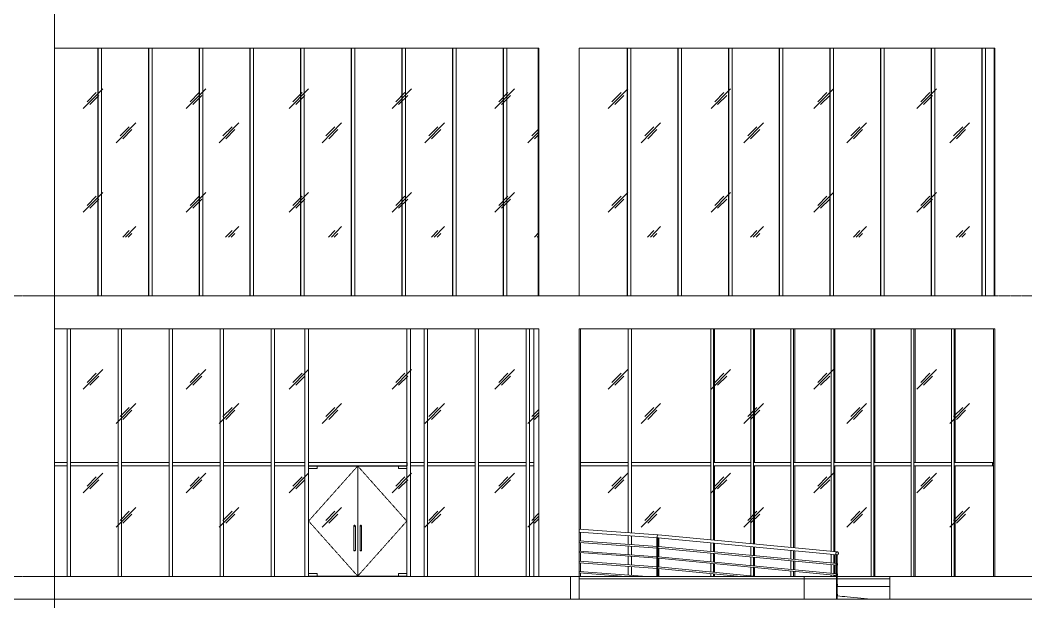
# Model space of a CAD drawing. Header units: millimetres. Extents: x -10599 to 108788, y -9455 to 93550.
# Drawn here: x 40327 to 60043, y -500 to 10900 of the extents above; entities that cross this region are included whole.
import ezdxf

# ---------------------------------------------------------------- set-up
doc = ezdxf.new("R2010")
doc.units = ezdxf.units.MM
for name, pattern in [('Centre', [31.75, 6.35, -4.7625, 15.875, -4.7625]), ('Dash 1_16_', [3.175, 1.5875, -1.5875]), ('Grid Line', [4.2, 3, -0.6, 0, -0.6])]:
    doc.linetypes.add(name, pattern=pattern)
for name, color, linetype, lineweight in [('A-DOOR-GLAZ', 152, 'Continuous', 5), ('A-GLAZ-CWMG', 55, 'Continuous', 5), ('CUA', 31, 'Continuous', 9), ('KINH', 152, 'Continuous', 5), ('NET CAT', 3, 'Continuous', 5), ('NET CATConcrete', 3, 'Continuous', 5), ('NET THAY 1', 41, 'Continuous', 5), ('NET THAY 2', 55, 'Continuous', 5), ('NET-THAY', 2, 'Continuous', 9), ('TRUC', 225, 'Continuous', 5)]:
    doc.layers.add(name, color=color, linetype=linetype, lineweight=lineweight)

# ---------------------------------------------------------------- blocks, each defined once
blk = doc.blocks.new('System Panel - Glazed-V1-MẶT ĐỨNG 1-14')
at = {"layer": 'KINH'}
for p, q in [((59410, 0), (59410, 2193)), ((59410, 2193), (59415, 2193))]:
    blk.add_line(p, q, dxfattribs=at)
blk = doc.blocks.new('System Panel - Glazed-1982532-MẶT ĐỨNG 1-14')
at = {"layer": 'KINH'}
blk.add_line((57085, 0), (57374, 0), dxfattribs=at)
blk = doc.blocks.new('System Panel - Glazed-V2-MẶT ĐỨNG 1-14')
at = {"layer": 'KINH'}
blk.add_line((56346, 0), (57010, 0), dxfattribs=at)
blk = doc.blocks.new('CUA KINH BAN LE SAN MO 2 HUONG - Type 1-1982655-MẶT ĐỨNG 1-14')
at = {"layer": 'A-DOOR-GLAZ'}
for p, q in [((45982, 2112), (45982, 55)), ((46944, 2162), (46147, 2162)), ((46944, 5), (46944, 2162)), ((47742, 2162), (46945, 2162)), ((46945, 2162), (46945, 5)), ((47907, 55), (47907, 2112)), ((46147, 5), (46944, 5)), ((46945, 5), (47742, 5))]:
    blk.add_line(p, q, dxfattribs=at)
at = {"layer": 'CUA', "lineweight": 5}
for p, q in [((45981, 0), (45981, 2163)), ((45981, 2163), (47908, 2163)), ((46147, 2162), (45982, 2162)), ((45982, 2162), (45982, 2112)), ((45982, 2112), (46147, 2112)), ((46147, 2112), (46147, 2162)), ((47907, 2162), (47742, 2162)), ((47742, 2162), (47742, 2112)), ((47742, 2112), (47907, 2112)), ((47907, 2112), (47907, 2162)), ((47908, 2163), (47908, 0)), ((46869, 950), (46869, 550)), ((46899, 550), (46899, 950)), ((46990, 950), (46990, 550)), ((47020, 550), (47020, 950)), ((45982, 55), (45982, 5)), ((46147, 55), (45982, 55)), ((45982, 5), (46147, 5)), ((46147, 5), (46147, 55)), ((47907, 55), (47742, 55)), ((47742, 55), (47742, 5)), ((47742, 5), (47907, 5)), ((47907, 5), (47907, 55))]:
    blk.add_line(p, q, dxfattribs=at)
at = {"layer": 'CUA', "linetype": 'Dash 1_16_', "lineweight": 5}
for p, q in [((46944, 2162), (45982, 1084)), ((46944, 2162), (45982, 1084)), ((46945, 2162), (47907, 1084)), ((46945, 2162), (47907, 1084)), ((45982, 1084), (46944, 5)), ((45982, 1084), (46944, 5)), ((47907, 1084), (46945, 5)), ((47907, 1084), (46945, 5))]:
    blk.add_line(p, q, dxfattribs=at)
at = {"layer": 'CUA', "lineweight": 5, "flags": 128}
for points in [[(46869, 986), (46869, 986), (46869, 987), (46869, 987), (46869, 988), (46869, 989), (46870, 989), (46870, 990), (46870, 990), (46870, 991), (46870, 991), (46871, 992), (46871, 992), (46871, 993), (46872, 993), (46872, 994), (46872, 994), (46873, 995), (46873, 995), (46873, 996), (46874, 996), (46874, 997), (46875, 997), (46875, 997), (46876, 998), (46876, 998), (46877, 998), (46877, 999), (46878, 999), (46879, 999), (46879, 999), (46880, 999), (46880, 1000), (46881, 1000), (46881, 1000), (46882, 1000), (46883, 1000), (46883, 1000), (46884, 1000), (46884, 1000)], [(46884, 1000), (46885, 1000), (46885, 1000), (46886, 1000), (46886, 1000), (46887, 1000), (46888, 1000), (46888, 999), (46889, 999), (46889, 999), (46890, 999), (46890, 999), (46891, 998), (46891, 998), (46892, 998), (46892, 997), (46893, 997), (46893, 997), (46894, 996), (46894, 996), (46895, 995), (46895, 995), (46896, 995), (46896, 994), (46896, 994), (46897, 993), (46897, 993), (46897, 992), (46897, 992), (46898, 991), (46898, 990), (46898, 990), (46898, 989), (46898, 989), (46899, 988), (46899, 988), (46899, 987), (46899, 986), (46899, 986), (46899, 985)], [(46990, 986), (46990, 986), (46990, 987), (46990, 987), (46990, 988), (46990, 989), (46991, 989), (46991, 990), (46991, 990), (46991, 991), (46991, 991), (46992, 992), (46992, 992), (46992, 993), (46993, 993), (46993, 994), (46993, 994), (46994, 995), (46994, 995), (46994, 996), (46995, 996), (46995, 997), (46996, 997), (46996, 997), (46997, 998), (46997, 998), (46998, 998), (46998, 999), (46999, 999), (47000, 999), (47000, 999), (47001, 999), (47001, 1000), (47002, 1000), (47002, 1000), (47003, 1000), (47004, 1000), (47004, 1000), (47005, 1000), (47005, 1000)], [(47005, 1000), (47006, 1000), (47006, 1000), (47007, 1000), (47007, 1000), (47008, 1000), (47009, 1000), (47009, 999), (47010, 999), (47010, 999), (47011, 999), (47011, 999), (47012, 998), (47012, 998), (47013, 998), (47013, 997), (47014, 997), (47014, 997), (47015, 996), (47015, 996), (47016, 995), (47016, 995), (47017, 995), (47017, 994), (47017, 994), (47018, 993), (47018, 993), (47018, 992), (47018, 992), (47019, 991), (47019, 990), (47019, 990), (47019, 989), (47019, 989), (47020, 988), (47020, 988), (47020, 987), (47020, 986), (47020, 986), (47020, 985)], [(46869, 982), (46869, 982), (46869, 983), (46869, 983), (46869, 984), (46869, 984), (46869, 984), (46869, 984), (46869, 985), (46869, 985), (46869, 985), (46869, 985)], [(46869, 985), (46869, 985), (46869, 985), (46869, 985), (46869, 985), (46869, 984), (46869, 984), (46869, 984), (46869, 983), (46869, 983), (46869, 982), (46869, 982), (46869, 981), (46869, 980), (46869, 980), (46869, 979), (46869, 978), (46869, 977), (46869, 976), (46869, 975), (46869, 974), (46869, 973), (46869, 972), (46869, 971), (46869, 970), (46869, 969), (46869, 968), (46869, 966), (46869, 965), (46869, 964), (46869, 963), (46869, 961), (46869, 960), (46869, 959), (46869, 957), (46869, 956), (46869, 955), (46869, 953), (46869, 952), (46869, 950), (46869, 950)], [(46899, 985), (46899, 985), (46899, 985), (46899, 985), (46899, 984), (46899, 984), (46899, 984), (46899, 983), (46899, 983), (46899, 982), (46899, 982)], [(46899, 950), (46899, 951), (46899, 953), (46899, 954), (46899, 956), (46899, 957), (46899, 958), (46899, 960), (46899, 961), (46899, 962), (46899, 964), (46899, 965), (46899, 966), (46899, 967), (46899, 969), (46899, 970), (46899, 971), (46899, 972), (46899, 973), (46899, 974), (46899, 975), (46899, 976), (46899, 977), (46899, 978), (46899, 979), (46899, 979), (46899, 980), (46899, 981), (46899, 982), (46899, 982), (46899, 983), (46899, 983), (46899, 984), (46899, 984), (46899, 984), (46899, 984), (46899, 985), (46899, 985), (46899, 985), (46899, 985)], [(46990, 982), (46990, 982), (46990, 983), (46990, 983), (46990, 984), (46990, 984), (46990, 984), (46990, 984), (46990, 985), (46990, 985), (46990, 985), (46990, 985)], [(46990, 985), (46990, 985), (46990, 985), (46990, 985), (46990, 985), (46990, 984), (46990, 984), (46990, 984), (46990, 983), (46990, 983), (46990, 982), (46990, 982), (46990, 981), (46990, 980), (46990, 980), (46990, 979), (46990, 978), (46990, 977), (46990, 976), (46990, 975), (46990, 974), (46990, 973), (46990, 972), (46990, 971), (46990, 970), (46990, 969), (46990, 968), (46990, 966), (46990, 965), (46990, 964), (46990, 963), (46990, 961), (46990, 960), (46990, 959), (46990, 957), (46990, 956), (46990, 955), (46990, 953), (46990, 952), (46990, 950), (46990, 950)], [(47020, 985), (47020, 985), (47020, 985), (47020, 985), (47020, 984), (47020, 984), (47020, 984), (47020, 983), (47020, 983), (47020, 982), (47020, 982)], [(47020, 950), (47020, 951), (47020, 953), (47020, 954), (47020, 956), (47020, 957), (47020, 958), (47020, 960), (47020, 961), (47020, 962), (47020, 964), (47020, 965), (47020, 966), (47020, 967), (47020, 969), (47020, 970), (47020, 971), (47020, 972), (47020, 973), (47020, 974), (47020, 975), (47020, 976), (47020, 977), (47020, 978), (47020, 979), (47020, 979), (47020, 980), (47020, 981), (47020, 982), (47020, 982), (47020, 983), (47020, 983), (47020, 984), (47020, 984), (47020, 984), (47020, 984), (47020, 985), (47020, 985), (47020, 985), (47020, 985)], [(46869, 550), (46869, 549), (46869, 547), (46869, 546), (46869, 544), (46869, 543), (46869, 542), (46869, 540), (46869, 539), (46869, 538), (46869, 536), (46869, 535), (46869, 534), (46869, 533), (46869, 531), (46869, 530), (46869, 529), (46869, 528), (46869, 527), (46869, 526), (46869, 525), (46869, 524), (46869, 523), (46869, 522), (46869, 521), (46869, 521), (46869, 520), (46869, 519), (46869, 518), (46869, 518), (46869, 517), (46869, 517), (46869, 516), (46869, 516), (46869, 516), (46869, 516), (46869, 515), (46869, 515), (46869, 515), (46869, 515)], [(46869, 515), (46869, 515), (46869, 515), (46869, 515), (46869, 516), (46869, 516), (46869, 516), (46869, 517), (46869, 517), (46869, 518), (46869, 518)], [(46884, 500), (46883, 500), (46883, 500), (46882, 500), (46882, 500), (46881, 500), (46880, 500), (46880, 501), (46879, 501), (46879, 501), (46878, 501), (46878, 501), (46877, 502), (46876, 502), (46876, 502), (46875, 503), (46875, 503), (46875, 503), (46874, 504), (46874, 504), (46873, 505), (46873, 505), (46872, 505), (46872, 506), (46872, 506), (46871, 507), (46871, 507), (46871, 508), (46870, 508), (46870, 509), (46870, 510), (46870, 510), (46870, 511), (46869, 511), (46869, 512), (46869, 512), (46869, 513), (46869, 514), (46869, 514), (46869, 515)], [(46899, 514), (46899, 514), (46899, 513), (46899, 513), (46899, 512), (46899, 511), (46898, 511), (46898, 510), (46898, 510), (46898, 509), (46898, 509), (46897, 508), (46897, 508), (46897, 507), (46896, 507), (46896, 506), (46896, 506), (46895, 505), (46895, 505), (46894, 504), (46894, 504), (46894, 503), (46893, 503), (46893, 503), (46892, 502), (46892, 502), (46891, 502), (46890, 501), (46890, 501), (46889, 501), (46889, 501), (46888, 501), (46888, 500), (46887, 500), (46886, 500), (46886, 500), (46885, 500), (46885, 500), (46884, 500), (46884, 500)], [(46899, 515), (46899, 515), (46899, 515), (46899, 515), (46899, 515), (46899, 516), (46899, 516), (46899, 516), (46899, 517), (46899, 517), (46899, 518), (46899, 518), (46899, 519), (46899, 520), (46899, 520), (46899, 521), (46899, 522), (46899, 523), (46899, 524), (46899, 525), (46899, 526), (46899, 527), (46899, 528), (46899, 529), (46899, 530), (46899, 531), (46899, 532), (46899, 534), (46899, 535), (46899, 536), (46899, 537), (46899, 539), (46899, 540), (46899, 541), (46899, 543), (46899, 544), (46899, 545), (46899, 547), (46899, 548), (46899, 550), (46899, 550)], [(46899, 518), (46899, 518), (46899, 517), (46899, 517), (46899, 516), (46899, 516), (46899, 516), (46899, 516), (46899, 515), (46899, 515), (46899, 515), (46899, 515)], [(46990, 550), (46990, 549), (46990, 547), (46990, 546), (46990, 544), (46990, 543), (46990, 542), (46990, 540), (46990, 539), (46990, 538), (46990, 536), (46990, 535), (46990, 534), (46990, 533), (46990, 531), (46990, 530), (46990, 529), (46990, 528), (46990, 527), (46990, 526), (46990, 525), (46990, 524), (46990, 523), (46990, 522), (46990, 521), (46990, 521), (46990, 520), (46990, 519), (46990, 518), (46990, 518), (46990, 517), (46990, 517), (46990, 516), (46990, 516), (46990, 516), (46990, 516), (46990, 515), (46990, 515), (46990, 515), (46990, 515)], [(46990, 515), (46990, 515), (46990, 515), (46990, 515), (46990, 516), (46990, 516), (46990, 516), (46990, 517), (46990, 517), (46990, 518), (46990, 518)], [(47005, 500), (47004, 500), (47004, 500), (47003, 500), (47003, 500), (47002, 500), (47001, 500), (47001, 501), (47000, 501), (47000, 501), (46999, 501), (46999, 501), (46998, 502), (46997, 502), (46997, 502), (46996, 503), (46996, 503), (46996, 503), (46995, 504), (46995, 504), (46994, 505), (46994, 505), (46993, 505), (46993, 506), (46993, 506), (46992, 507), (46992, 507), (46992, 508), (46991, 508), (46991, 509), (46991, 510), (46991, 510), (46991, 511), (46990, 511), (46990, 512), (46990, 512), (46990, 513), (46990, 514), (46990, 514), (46990, 515)], [(47020, 514), (47020, 514), (47020, 513), (47020, 513), (47020, 512), (47020, 511), (47019, 511), (47019, 510), (47019, 510), (47019, 509), (47019, 509), (47018, 508), (47018, 508), (47018, 507), (47017, 507), (47017, 506), (47017, 506), (47016, 505), (47016, 505), (47015, 504), (47015, 504), (47015, 503), (47014, 503), (47014, 503), (47013, 502), (47013, 502), (47012, 502), (47011, 501), (47011, 501), (47010, 501), (47010, 501), (47009, 501), (47009, 500), (47008, 500), (47007, 500), (47007, 500), (47006, 500), (47006, 500), (47005, 500), (47005, 500)], [(47020, 515), (47020, 515), (47020, 515), (47020, 515), (47020, 515), (47020, 516), (47020, 516), (47020, 516), (47020, 517), (47020, 517), (47020, 518), (47020, 518), (47020, 519), (47020, 520), (47020, 520), (47020, 521), (47020, 522), (47020, 523), (47020, 524), (47020, 525), (47020, 526), (47020, 527), (47020, 528), (47020, 529), (47020, 530), (47020, 531), (47020, 532), (47020, 534), (47020, 535), (47020, 536), (47020, 537), (47020, 539), (47020, 540), (47020, 541), (47020, 543), (47020, 544), (47020, 545), (47020, 547), (47020, 548), (47020, 550), (47020, 550)], [(47020, 518), (47020, 518), (47020, 517), (47020, 517), (47020, 516), (47020, 516), (47020, 516), (47020, 516), (47020, 515), (47020, 515), (47020, 515), (47020, 515)]]:
    blk.add_lwpolyline(points, dxfattribs=at)
at = {"layer": 'CUA', "lineweight": 5}
for centre, start, end in [((46884, 985), 0, 180), ((46884, 985), 90, 210), ((46884, 985), 330, 90), ((47005, 985), 0, 180), ((47005, 985), 90, 210), ((47005, 985), 330, 90), ((46884, 985), 225, 239.2959), ((46884, 985), 300.7041, 315), ((47005, 985), 225, 239.2959), ((47005, 985), 300.7041, 315), ((46884, 515), 150, 270), ((46884, 515), 180, 360), ((46884, 515), 270, 30), ((47005, 515), 150, 270), ((47005, 515), 180, 360), ((47005, 515), 270, 30)]:
    blk.add_arc(centre, 15, start, end, dxfattribs=at)
blk = doc.blocks.new('System Panel - Glazed-1982687-MẶT ĐỨNG 1-14')
at = {"layer": 'KINH'}
for p, q in [((59410, 2207), (59410, 4850)), ((59415, 2207), (59410, 2207))]:
    blk.add_line(p, q, dxfattribs=at)
blk = doc.blocks.new('System Panel - Glazed-1982835-MẶT ĐỨNG 1-14')
at = {"layer": 'KINH'}
blk.add_line((50484, 5500), (50484, 10350), dxfattribs=at)
blk = doc.blocks.new('System Panel - Glazed-1982836-MẶT ĐỨNG 1-14')
at = {"layer": 'KINH'}
blk.add_line((59420, 5500), (59420, 10350), dxfattribs=at)
blk = doc.blocks.new('Ramp - Ramp-1287060-MẶT ĐỨNG 1-14')
at = {"layer": 'NET THAY 2'}
blk.add_open_spline([(56345, -384), (56410, -390), (56652, -412), (56895, -434), (57072, -450)], degree=3, knots=[0.8104388, 0.8104388, 0.8104388, 0.8104388, 0.8611111, 1, 1, 1, 1], dxfattribs=at)
blk = doc.blocks.new('Railing - 25mm-1273038-MẶT ĐỨNG 1-14')
at = {"layer": 'NET THAY 2'}
for p, q in [((52809, 0), (52809, 756)), ((52822, 755), (52826, 755)), ((52834, 754), (52834, 580)), ((52834, 556), (52834, 380)), ((52834, 356), (52834, 180)), ((52834, 156), (52834, 0))]:
    blk.add_line(p, q, dxfattribs=at)
at = {"layer": 'NET THAY 2', "flags": 128}
blk.add_lwpolyline([(52809, 756), (52812, 756), (52816, 755), (52822, 755)], dxfattribs=at)
blk = doc.blocks.new('Railing - 25mm-1273040-MẶT ĐỨNG 1-14')
at = {"layer": 'NET THAY 2'}
for p, q in [((52816, 0), (52816, 755)), ((52821, 755), (52824, 755)), ((52827, 755), (52833, 755)), ((52841, 755), (52841, 583)), ((52841, 556), (52841, 383)), ((52841, 356), (52841, 183)), ((52841, 156), (52841, 0))]:
    blk.add_line(p, q, dxfattribs=at)
blk = doc.blocks.new('Railing - 25mm-V14-MẶT ĐỨNG 1-14')
at = {"layer": 'NET THAY 2'}
for p, q in [((52822, 0), (52822, 756)), ((52823, 755), (52826, 755)), ((52847, 754), (52847, 582)), ((52847, 556), (52847, 382)), ((52847, 356), (52847, 182)), ((52847, 156), (52847, 0))]:
    blk.add_line(p, q, dxfattribs=at)
at = {"layer": 'NET THAY 2', "flags": 128}
blk.add_lwpolyline([(52826, 755), (52831, 755), (52837, 754), (52842, 754)], dxfattribs=at)
blk = doc.blocks.new('Railing - 25mm-V15-MẶT ĐỨNG 1-14')
at = {"layer": 'NET THAY 2'}
for p, q in [((56321, 0), (56321, 421)), ((56346, 420), (56346, -449)), ((56346, -449), (56331, -449))]:
    blk.add_line(p, q, dxfattribs=at)
at = {"layer": 'NET THAY 2', "flags": 128}
for points in [[(56324, 422), (56322, 422), (56321, 421)], [(56321, 421), (56322, 421), (56325, 421)], [(56325, 421), (56330, 420), (56336, 420), (56341, 420), (56344, 420), (56346, 420)]]:
    blk.add_lwpolyline(points, dxfattribs=at)
blk = doc.blocks.new('Railing - Railing-1287611-MẶT ĐỨNG 1-14')
at = {"layer": 'NET THAY 1'}
for p, q in [((52822, 585), (51289, 696)), ((51289, 666), (52821, 555)), ((52822, 385), (51289, 496)), ((51289, 466), (52821, 355)), ((52821, 555), (52829, 555)), ((52829, 585), (52822, 585)), ((52834, 585), (52829, 585)), ((52829, 555), (52833, 555)), ((52833, 555), (56342, 220)), ((56344, 250), (52835, 585)), ((52822, 185), (51289, 296)), ((51289, 266), (52821, 155)), ((52821, 355), (52829, 355)), ((52829, 385), (52822, 385)), ((52834, 385), (52829, 385)), ((52829, 355), (52833, 355)), ((52833, 355), (56342, 20)), ((56344, 50), (52835, 385)), ((52618, 0), (51289, 96)), ((51289, 66), (52202, 0)), ((52821, 155), (52829, 155)), ((52829, 185), (52822, 185)), ((52834, 185), (52829, 185)), ((52829, 155), (52833, 155)), ((52833, 155), (54458, 0)), ((54773, 0), (52835, 185)), ((56330, -179), (56342, -180)), ((56344, -150), (56331, -149)), ((56330, -379), (56342, -380)), ((56344, -350), (56331, -349))]:
    blk.add_line(p, q, dxfattribs=at)
at = {"layer": 'NET THAY 1', "flags": 128}
for points in [[(56341, 249), (56338, 248), (56336, 246), (56335, 242), (56334, 239), (56334, 235)], [(56334, 235), (56334, 231), (56335, 227), (56336, 224), (56338, 222), (56341, 220), (56343, 220), (56345, 220), (56348, 222), (56350, 224), (56351, 227), (56352, 231), (56352, 235)], [(56352, 235), (56352, 239), (56351, 242), (56350, 246), (56348, 248), (56345, 249), (56343, 250)], [(56341, 49), (56338, 48), (56336, 46), (56335, 42), (56334, 39), (56334, 35)], [(56334, 35), (56334, 31), (56335, 27), (56336, 24), (56338, 22), (56341, 20), (56343, 20), (56345, 20), (56348, 22), (56350, 24), (56351, 27), (56352, 31), (56352, 35)], [(56352, 35), (56352, 39), (56351, 42), (56350, 46), (56348, 48), (56345, 49), (56343, 50)], [(56341, -151), (56338, -152), (56336, -154), (56335, -158), (56334, -161), (56334, -165)], [(56334, -165), (56334, -169), (56335, -173), (56336, -176), (56338, -178), (56341, -180), (56343, -180), (56345, -180), (56348, -178), (56350, -176), (56351, -173), (56352, -169), (56352, -165)], [(56352, -165), (56352, -161), (56351, -158), (56350, -154), (56348, -152), (56345, -151), (56343, -150)], [(56341, -351), (56338, -352), (56336, -354), (56335, -358), (56334, -361), (56334, -365)], [(56334, -365), (56334, -369), (56335, -373), (56336, -376), (56338, -378), (56341, -380), (56343, -380), (56345, -380), (56348, -378), (56350, -376), (56351, -373), (56352, -369), (56352, -365)], [(56352, -365), (56352, -361), (56351, -358), (56350, -354), (56348, -352), (56345, -351), (56343, -350)]]:
    blk.add_lwpolyline(points, dxfattribs=at)
at = {"layer": 'NET THAY 1'}
for points in [[(52821, 570), (52821, 573), (52821, 575), (52821, 578)], [(52821, 560), (52821, 561), (52821, 563), (52821, 566), (52821, 569), (52821, 570)], [(52826, 578), (52825, 575), (52824, 573), (52824, 570)], [(52824, 578), (52824, 577), (52824, 574), (52824, 572), (52824, 570)], [(52824, 570), (52824, 569), (52824, 566), (52825, 564), (52825, 563)], [(52821, 370), (52821, 373), (52821, 375), (52821, 378)], [(52821, 360), (52821, 361), (52821, 363), (52821, 366), (52821, 369), (52821, 370)], [(52826, 378), (52825, 375), (52824, 373), (52824, 370)], [(52824, 378), (52824, 377), (52824, 374), (52824, 372), (52824, 370)], [(52824, 370), (52824, 369), (52824, 366), (52825, 364), (52825, 363)], [(52821, 170), (52821, 173), (52821, 175), (52821, 178)], [(52821, 160), (52821, 161), (52821, 163), (52821, 166), (52821, 169), (52821, 170)], [(52826, 178), (52825, 175), (52824, 173), (52824, 170)], [(52824, 178), (52824, 177), (52824, 174), (52824, 172), (52824, 170)], [(52824, 170), (52824, 169), (52824, 166), (52825, 164), (52825, 163)]]:
    blk.add_open_spline(points, degree=3, dxfattribs=at)
for points in [[(52824, 570), (52824, 568), (52824, 564), (52825, 561), (52825, 560)], [(52824, 370), (52824, 368), (52824, 364), (52825, 361), (52825, 360)], [(52824, 170), (52824, 168), (52824, 164), (52825, 161), (52825, 160)]]:
    blk.add_open_spline(points, degree=3, knots=[0, 0, 0, 0, 0.1666667, 0.25, 0.25, 0.25, 0.25], dxfattribs=at)
for name in ['Railing - 25mm-1273038-MẶT ĐỨNG 1-14', 'Railing - 25mm-1273040-MẶT ĐỨNG 1-14', 'Railing - 25mm-V14-MẶT ĐỨNG 1-14', 'Railing - 25mm-V15-MẶT ĐỨNG 1-14']:
    blk.add_blockref(name, (0, 0))
blk = doc.blocks.new('Top Rail Type - Top Rail_Internal_-1287617-MẶT ĐỨNG 1-14')
at = {"layer": 'NET THAY 1'}
for p, q in [((52831, 815), (51289, 926)), ((51289, 866), (52826, 755)), ((56345, 480), (52832, 816)), ((52825, 756), (56341, 420))]:
    blk.add_line(p, q, dxfattribs=at)
for points in [[(52815, 789), (52815, 789), (52815, 790), (52815, 791)], [(52817, 798), (52817, 799), (52818, 801), (52818, 802)], [(52819, 803), (52819, 805), (52820, 806), (52821, 807)], [(52821, 808), (52822, 809), (52822, 810), (52823, 811)], [(52815, 782), (52815, 781), (52815, 780), (52815, 779)], [(52815, 778), (52815, 777), (52815, 775), (52815, 773)]]:
    blk.add_open_spline(points, degree=3, dxfattribs=at)
for points, knots in [([(52823, 811), (52824, 812), (52827, 815), (52830, 816), (52832, 816)], [0.3341006, 0.3341006, 0.3341006, 0.3341006, 0.4, 0.5333333, 0.5333333, 0.5333333, 0.5333333]), ([(52815, 773), (52816, 769), (52817, 762), (52821, 757), (52824, 755), (52824, 755)], [0.1438291, 0.1438291, 0.1438291, 0.1438291, 0.2666667, 0.4, 0.4616707, 0.4616707, 0.4616707, 0.4616707]), ([(56367, 450), (56367, 452), (56367, 456), (56365, 464), (56360, 473), (56350, 479), (56340, 481), (56331, 477), (56324, 471), (56320, 463), (56318, 456), (56318, 452), (56318, 450)], [0, 0, 0, 0, 0.066667, 0.133333, 0.266667, 0.4, 0.533333, 0.65, 0.766667, 0.883333, 0.941667, 1, 1, 1, 1]), ([(56318, 450), (56318, 448), (56318, 444), (56320, 436), (56326, 427), (56335, 421), (56345, 419), (56354, 423), (56361, 429), (56365, 437), (56367, 444), (56367, 448), (56367, 450)], [0, 0, 0, 0, 0.066667, 0.133333, 0.266667, 0.4, 0.533333, 0.65, 0.766667, 0.883333, 0.941667, 1, 1, 1, 1])]:
    blk.add_open_spline(points, degree=3, knots=knots, dxfattribs=at)
blk = doc.blocks.new('Rectangular Mullion - Rectangular Mullion-V19-MẶT ĐỨNG 1-14')
at = {"layer": 'A-GLAZ-CWMG'}
for p, q in [((58635, 2167), (58635, 2233)), ((59388, 2233), (58635, 2233)), ((59409, 2233), (59388, 2233)), ((59388, 2233), (59388, 2167)), ((59409, 2207), (59409, 2233)), ((59409, 2167), (59409, 2193)), ((59415, 2207), (59410, 2207)), ((59410, 2193), (59415, 2193)), ((59388, 2167), (58635, 2167)), ((59388, 2167), (59409, 2167))]:
    blk.add_line(p, q, dxfattribs=at)
blk = doc.blocks.new('Rectangular Mullion - Rectangular Mullion-V20-MẶT ĐỨNG 1-14')
at = {"layer": 'A-GLAZ-CWMG'}
for p, q in [((57849, 2167), (57849, 2233)), ((58583, 2233), (57849, 2233)), ((58583, 2233), (58583, 2167)), ((58583, 2167), (57849, 2167))]:
    blk.add_line(p, q, dxfattribs=at)
blk = doc.blocks.new('Rectangular Mullion - Rectangular Mullion-1982647-MẶT ĐỨNG 1-14')
at = {"layer": 'A-GLAZ-CWMG'}
for p, q in [((53866, 2233), (53257, 2233)), ((53866, 2233), (53866, 2167)), ((53866, 2167), (53257, 2167))]:
    blk.add_line(p, q, dxfattribs=at)
blk = doc.blocks.new('Rectangular Mullion - Rectangular Mullion-V21-MẶT ĐỨNG 1-14')
at = {"layer": 'A-GLAZ-CWMG'}
for p, q in [((58583, 2200), (58583, 0)), ((58635, 2200), (58635, 0)), ((58656, 2167), (58656, 0))]:
    blk.add_line(p, q, dxfattribs=at)
blk = doc.blocks.new('Rectangular Mullion - Rectangular Mullion-V22-MẶT ĐỨNG 1-14')
at = {"layer": 'A-GLAZ-CWMG'}
for p, q in [((57010, 2200), (57010, 0)), ((57063, 2200), (57063, 0)), ((57083, 2167), (57083, 0)), ((57063, 0), (57010, 0)), ((57083, 0), (57063, 0))]:
    blk.add_line(p, q, dxfattribs=at)
blk = doc.blocks.new('Rectangular Mullion - Rectangular Mullion-V23-MẶT ĐỨNG 1-14')
at = {"layer": 'A-GLAZ-CWMG'}
for p, q in [((56224, 2200), (56224, 491)), ((56277, 2200), (56277, 486)), ((56297, 2167), (56297, 484)), ((56224, 431), (56224, 261)), ((56277, 427), (56277, 256)), ((56297, 424), (56297, 254)), ((56224, 232), (56224, 61)), ((56277, 227), (56277, 56)), ((56297, 225), (56297, 54)), ((56224, 32), (56224, 0)), ((56277, 27), (56277, 0)), ((56297, 25), (56297, 0))]:
    blk.add_line(p, q, dxfattribs=at)
blk = doc.blocks.new('Rectangular Mullion - Rectangular Mullion-V24-MẶT ĐỨNG 1-14')
at = {"layer": 'A-GLAZ-CWMG'}
for p, q in [((55438, 2200), (55438, 566)), ((55490, 2200), (55490, 562)), ((55511, 2167), (55511, 559)), ((55438, 506), (55438, 336)), ((55490, 501), (55490, 331)), ((55511, 499), (55511, 329)), ((55438, 307), (55438, 136)), ((55490, 302), (55490, 131)), ((55511, 300), (55511, 129)), ((55438, 107), (55438, 0)), ((55490, 102), (55490, 0)), ((55511, 100), (55511, 0))]:
    blk.add_line(p, q, dxfattribs=at)
blk = doc.blocks.new('Rectangular Mullion - Rectangular Mullion-V25-MẶT ĐỨNG 1-14')
at = {"layer": 'A-GLAZ-CWMG'}
for p, q in [((54652, 2200), (54652, 642)), ((54704, 2200), (54704, 636)), ((54725, 2167), (54725, 634)), ((54652, 581), (54652, 411)), ((54704, 576), (54704, 406)), ((54725, 575), (54725, 404)), ((54652, 382), (54652, 211)), ((54704, 377), (54704, 206)), ((54725, 375), (54725, 204)), ((54652, 182), (54652, 11)), ((54704, 177), (54704, 6)), ((54725, 175), (54725, 4))]:
    blk.add_line(p, q, dxfattribs=at)
blk = doc.blocks.new('Rectangular Mullion - Rectangular Mullion-V26-MẶT ĐỨNG 1-14')
at = {"layer": 'A-GLAZ-CWMG'}
for p, q in [((53866, 2200), (53866, 717)), ((53918, 2200), (53918, 712)), ((53939, 2167), (53939, 710)), ((53866, 657), (53866, 487)), ((53918, 652), (53918, 482)), ((53939, 650), (53939, 480)), ((53866, 457), (53866, 287)), ((53918, 452), (53918, 282)), ((53939, 450), (53939, 280)), ((53866, 257), (53866, 87)), ((53918, 252), (53918, 82)), ((53939, 250), (53939, 80)), ((53866, 57), (53866, 0)), ((53918, 52), (53918, 0)), ((53939, 50), (53939, 0))]:
    blk.add_line(p, q, dxfattribs=at)
blk = doc.blocks.new('Rectangular Mullion - Rectangular Mullion-V27-MẶT ĐỨNG 1-14')
at = {"layer": 'A-GLAZ-CWMG'}
for p, q in [((58583, 4850), (58583, 2200)), ((58635, 4850), (58635, 2200)), ((58656, 4850), (58656, 2233))]:
    blk.add_line(p, q, dxfattribs=at)
blk = doc.blocks.new('Rectangular Mullion - Rectangular Mullion-V28-MẶT ĐỨNG 1-14')
at = {"layer": 'A-GLAZ-CWMG'}
for p, q in [((52314, 2167), (52314, 2233)), ((53257, 2233), (52314, 2233)), ((53257, 2167), (52314, 2167))]:
    blk.add_line(p, q, dxfattribs=at)
blk = doc.blocks.new('Rectangular Mullion - Rectangular Mullion-V29-MẶT ĐỨNG 1-14')
at = {"layer": 'A-GLAZ-CWMG'}
for p, q in [((51314, 2167), (51314, 2233)), ((52247, 2233), (51314, 2233)), ((52247, 2233), (52247, 2167)), ((52247, 2167), (51314, 2167))]:
    blk.add_line(p, q, dxfattribs=at)
blk = doc.blocks.new('Rectangular Mullion - Rectangular Mullion-V30-MẶT ĐỨNG 1-14')
at = {"layer": 'A-GLAZ-CWMG'}
for p, q in [((50314, 2167), (50314, 2233)), ((50400, 2233), (50314, 2233)), ((50400, 2167), (50314, 2167))]:
    blk.add_line(p, q, dxfattribs=at)
blk = doc.blocks.new('Rectangular Mullion - Rectangular Mullion-1982650-MẶT ĐỨNG 1-14')
at = {"layer": 'A-GLAZ-CWMG'}
for p, q in [((47978, 2167), (47978, 2233)), ((48247, 2233), (47978, 2233)), ((48247, 2233), (48247, 2167)), ((48247, 2167), (47978, 2167))]:
    blk.add_line(p, q, dxfattribs=at)
blk = doc.blocks.new('Rectangular Mullion - Rectangular Mullion-1982651-MẶT ĐỨNG 1-14')
at = {"layer": 'A-GLAZ-CWMG'}
for p, q in [((45978, 2167), (45978, 2233)), ((47911, 2233), (45978, 2233)), ((47911, 2233), (47911, 2167)), ((47911, 2167), (45978, 2167))]:
    blk.add_line(p, q, dxfattribs=at)
blk = doc.blocks.new('Rectangular Mullion - Rectangular Mullion-1982652-MẶT ĐỨNG 1-14')
at = {"layer": 'A-GLAZ-CWMG'}
for p, q in [((45314, 2167), (45314, 2233)), ((45911, 2233), (45314, 2233)), ((45911, 2233), (45911, 2167)), ((45911, 2167), (45314, 2167))]:
    blk.add_line(p, q, dxfattribs=at)
blk = doc.blocks.new('Rectangular Mullion - Rectangular Mullion-V31-MẶT ĐỨNG 1-14')
at = {"layer": 'A-GLAZ-CWMG'}
for p, q in [((41247, 2233), (41001, 2233)), ((41247, 2233), (41247, 2167)), ((41247, 2167), (41001, 2167))]:
    blk.add_line(p, q, dxfattribs=at)
blk = doc.blocks.new('Rectangular Mullion - Rectangular Mullion-V33-MẶT ĐỨNG 1-14')
at = {"layer": 'A-GLAZ-CWMG'}
for p, q in [((52247, 2200), (52247, 857)), ((52314, 2200), (52314, 852)), ((52247, 796), (52247, 626)), ((52314, 792), (52314, 621)), ((52247, 597), (52247, 426)), ((52314, 592), (52314, 421)), ((52247, 397), (52247, 226)), ((52247, 197), (52247, 26)), ((52314, 392), (52314, 221)), ((52314, 192), (52314, 21))]:
    blk.add_line(p, q, dxfattribs=at)
blk = doc.blocks.new('Rectangular Mullion - Rectangular Mullion-V34-MẶT ĐỨNG 1-14')
at = {"layer": 'A-GLAZ-CWMG'}
for p, q in [((51314, 2200), (51314, 924)), ((51314, 864), (51314, 694)), ((51314, 664), (51314, 494)), ((51314, 464), (51314, 294)), ((51314, 264), (51314, 94)), ((51314, 64), (51314, 0))]:
    blk.add_line(p, q, dxfattribs=at)
blk = doc.blocks.new('Rectangular Mullion - Rectangular Mullion-V35-MẶT ĐỨNG 1-14')
at = {"layer": 'A-GLAZ-CWMG'}
for p, q in [((50247, 2200), (50247, 0)), ((50314, 2200), (50314, 0))]:
    blk.add_line(p, q, dxfattribs=at)
blk = doc.blocks.new('Rectangular Mullion - Rectangular Mullion-1978305-MẶT ĐỨNG 1-14')
at = {"layer": 'A-GLAZ-CWMG'}
for p, q in [((52247, 4850), (52247, 3200)), ((52314, 4850), (52314, 3200))]:
    blk.add_line(p, q, dxfattribs=at)
blk = doc.blocks.new('Rectangular Mullion - Rectangular Mullion-V37-MẶT ĐỨNG 1-14')
at = {"layer": 'A-GLAZ-CWMG'}
blk.add_line((51314, 4850), (51314, 3200), dxfattribs=at)
blk = doc.blocks.new('Rectangular Mullion - Rectangular Mullion-1978307-MẶT ĐỨNG 1-14')
at = {"layer": 'A-GLAZ-CWMG'}
for p, q in [((52247, 3200), (52247, 2200)), ((52314, 3200), (52314, 2200))]:
    blk.add_line(p, q, dxfattribs=at)
blk = doc.blocks.new('Rectangular Mullion - Rectangular Mullion-V38-MẶT ĐỨNG 1-14')
at = {"layer": 'A-GLAZ-CWMG'}
blk.add_line((51314, 3200), (51314, 2200), dxfattribs=at)
blk = doc.blocks.new('Rectangular Mullion - Rectangular Mullion-1978429-MẶT ĐỨNG 1-14')
at = {"layer": 'A-GLAZ-CWMG'}
for p, q in [((41853, 10350), (41853, 5500)), ((41859, 10350), (41859, 5500)), ((41925, 10350), (41925, 5500))]:
    blk.add_line(p, q, dxfattribs=at)

msp = doc.modelspace()

# ---------------------------------------------------------------- hatches: boundary and pattern name
at = {"layer": 'KINH'}
h = msp.add_hatch(dxfattribs=at)
h.set_pattern_fill('FP_11', color=256, angle=360, style=0, pattern_type=2)
h.set_pattern_definition([(45.204, (31605.5, -2948.4), (0.002, 2032), [252.7, -2610.8]), (45.204, (31550.7, -2893.3), (0.002, 2032), [252.7, -2610.8]), (45.204, (31475.3, -3024.3), (0.002, 2032), [544.27, -2319.24]), (45.204, (30233.5, -1587), (0.002, 2032), [252.7, -2610.8]), (45.204, (30178.7, -1531.8), (0.002, 2032), [252.7, -2610.8]), (45.204, (30103.4, -1662.9), (0.002, 2032), [544.27, -2319.24])])
h.paths.add_polyline_path([(50494.7, 6650), (50494.7, 10350), (41000.5, 10350), (41000.5, 6650)])
h = msp.add_hatch(dxfattribs=at)
h.set_pattern_fill('FP_11', color=256, angle=360, style=0, pattern_type=2)
h.set_pattern_definition([(45.204, (41894, -2948.4), (0.002, 2032), [252.7, -2610.8]), (45.204, (41839.2, -2893.3), (0.002, 2032), [252.7, -2610.8]), (45.204, (41763.9, -3024.3), (0.002, 2032), [544.27, -2319.24]), (45.204, (40522, -1587), (0.002, 2032), [252.7, -2610.8]), (45.204, (40467.3, -1531.8), (0.002, 2032), [252.7, -2610.8]), (45.204, (40391.9, -1662.9), (0.002, 2032), [544.27, -2319.24])])
h.paths.add_polyline_path([(59430.9, 6650), (59430.9, 10350), (51289.1, 10350), (51289.1, 6650)])
h = msp.add_hatch(dxfattribs=at)
h.set_pattern_fill('FP_11', color=256, angle=360, style=0, pattern_type=2)
h.set_pattern_definition([(45.204, (31605.5, -8448.4), (0.002, 2032), [252.7, -2610.8]), (45.204, (31550.7, -8393.3), (0.002, 2032), [252.7, -2610.8]), (45.204, (31475.3, -8524.3), (0.002, 2032), [544.27, -2319.24]), (45.204, (30233.5, -7087), (0.002, 2032), [252.7, -2610.8]), (45.204, (30178.7, -7031.8), (0.002, 2032), [252.7, -2610.8]), (45.204, (30103.4, -7162.9), (0.002, 2032), [544.27, -2319.24])])
h.paths.add_polyline_path([(50494.7, 0), (50494.7, 4850), (41000.5, 4850), (41000.5, 0)])
h = msp.add_hatch(dxfattribs=at)
h.set_pattern_fill('FP_11', color=256, angle=360, style=0, pattern_type=2)
h.set_pattern_definition([(45.204, (41894, -8448.4), (0.002, 2032), [252.7, -2610.8]), (45.204, (41839.2, -8393.3), (0.002, 2032), [252.7, -2610.8]), (45.204, (41763.9, -8524.3), (0.002, 2032), [544.27, -2319.24]), (45.204, (40522, -7087), (0.002, 2032), [252.7, -2610.8]), (45.204, (40467.3, -7031.8), (0.002, 2032), [252.7, -2610.8]), (45.204, (40391.9, -7162.9), (0.002, 2032), [544.27, -2319.24])])
h.paths.add_polyline_path([(59430.9, 676.5), (59430.9, 4850), (51289.1, 4850), (51289.1, 676.5)])

# ---------------------------------------------------------------- linework, layer by layer
at = {"layer": 'NET CAT'}
msp.add_lwpolyline([(105087.8, -450), (-10499.5, -450)], dxfattribs=at)
at = {"layer": 'NET CATConcrete'}
msp.add_line((41000.5, 10350), (41000.5, 10800), dxfattribs=at)
at = {"layer": 'NET-THAY'}
for p, q in [((41000.5, 4850), (50494.7, 4850)), ((41000.5, 4850), (41000.5, -450)), ((50399.6, 0), (50399.6, 4850)), ((50494.7, 0), (50494.7, 4850)), ((51289.1, 4850), (59430.9, 4850)), ((51289.1, 4850), (51289.1, -450)), ((59430.9, 0), (59430.9, 4850)), ((51113.6, 0), (41000.5, 0)), ((51113.6, -450), (51113.6, 0)), ((51289.2, 0), (56330.5, 0)), ((55697.1, 0), (55697.1, -450)), ((56330.5, -450), (56330.5, 0)), ((57373.5, -450), (57373.5, 0)), ((87327.3, 0), (57373.5, 0)), ((51289.2, -50), (56330.5, -50)), ((56345.6, -50), (57373.5, -50)), ((57373.5, -200), (56345.2, -200))]:
    msp.add_line(p, q, dxfattribs=at)
for points in [[(41000.5, 10350), (50494.7, 10350), (50494.7, 5500), (41000.5, 5500)], [(51289.1, 5500), (59430.9, 5500), (59430.9, 10350), (51289.1, 10350)]]:
    msp.add_lwpolyline(points, close=True, dxfattribs=at)
at = {"layer": 'TRUC', "linetype": 'Grid Line'}
msp.add_line((41000.5, -5171), (41000.5, 91838.4), dxfattribs=at)
at = {"layer": 'TRUC', "linetype": 'Centre'}
for p, q in [((-10499.5, 5500), (108517.8, 5500)), ((-10499.5, 0), (108517.8, 0))]:
    msp.add_line(p, q, dxfattribs=at)

# ---------------------------------------------------------------- block references
at = {"layer": 'A-GLAZ-CWMG'}
for name, p in [('Rectangular Mullion - Rectangular Mullion-1978429-MẶT ĐỨNG 1-14', (0, 0)), ('Rectangular Mullion - Rectangular Mullion-1978429-MẶT ĐỨNG 1-14', (992.9, 0)), ('Rectangular Mullion - Rectangular Mullion-1978429-MẶT ĐỨNG 1-14', (1985.8, 0)), ('Rectangular Mullion - Rectangular Mullion-1978429-MẶT ĐỨNG 1-14', (2978.7, 0)), ('Rectangular Mullion - Rectangular Mullion-1978429-MẶT ĐỨNG 1-14', (3971.6, 0)), ('Rectangular Mullion - Rectangular Mullion-1978429-MẶT ĐỨNG 1-14', (4964.5, 0)), ('Rectangular Mullion - Rectangular Mullion-1978429-MẶT ĐỨNG 1-14', (5957.4, 0)), ('Rectangular Mullion - Rectangular Mullion-1978429-MẶT ĐỨNG 1-14', (6950.3, 0)), ('Rectangular Mullion - Rectangular Mullion-1978429-MẶT ĐỨNG 1-14', (7943.2, 0)), ('Rectangular Mullion - Rectangular Mullion-1978429-MẶT ĐỨNG 1-14', (10376.6, 0)), ('Rectangular Mullion - Rectangular Mullion-1978429-MẶT ĐỨNG 1-14', (11369.5, 0)), ('Rectangular Mullion - Rectangular Mullion-1978429-MẶT ĐỨNG 1-14', (12362.4, 0)), ('Rectangular Mullion - Rectangular Mullion-1978429-MẶT ĐỨNG 1-14', (13355.3, 0)), ('Rectangular Mullion - Rectangular Mullion-1978429-MẶT ĐỨNG 1-14', (14348.3, 0)), ('Rectangular Mullion - Rectangular Mullion-1978429-MẶT ĐỨNG 1-14', (15341.2, 0)), ('Rectangular Mullion - Rectangular Mullion-1978429-MẶT ĐỨNG 1-14', (16334.1, 0)), ('Rectangular Mullion - Rectangular Mullion-1978429-MẶT ĐỨNG 1-14', (17327, 0)), ('Rectangular Mullion - Rectangular Mullion-1978305-MẶT ĐỨNG 1-14', (-11000, 0)), ('Rectangular Mullion - Rectangular Mullion-1978305-MẶT ĐỨNG 1-14', (-10000, 0)), ('Rectangular Mullion - Rectangular Mullion-1978305-MẶT ĐỨNG 1-14', (-9000, 0)), ('Rectangular Mullion - Rectangular Mullion-1978305-MẶT ĐỨNG 1-14', (-8000, 0)), ('Rectangular Mullion - Rectangular Mullion-1978305-MẶT ĐỨNG 1-14', (-7000, 0)), ('Rectangular Mullion - Rectangular Mullion-1978305-MẶT ĐỨNG 1-14', (-6336.1, 0)), ('Rectangular Mullion - Rectangular Mullion-1978305-MẶT ĐỨNG 1-14', (-4336.1, 0)), ('Rectangular Mullion - Rectangular Mullion-1978305-MẶT ĐỨNG 1-14', (-4000, 0)), ('Rectangular Mullion - Rectangular Mullion-1978305-MẶT ĐỨNG 1-14', (-3000, 0)), ('Rectangular Mullion - Rectangular Mullion-1978305-MẶT ĐỨNG 1-14', (-2000, 0)), ('Rectangular Mullion - Rectangular Mullion-V37-MẶT ĐỨNG 1-14', (0, 0)), ('Rectangular Mullion - Rectangular Mullion-1978305-MẶT ĐỨNG 1-14', (0, 0)), ('Rectangular Mullion - Rectangular Mullion-V27-MẶT ĐỨNG 1-14', (-4717.1, 0)), ('Rectangular Mullion - Rectangular Mullion-V27-MẶT ĐỨNG 1-14', (-3930.9, 0)), ('Rectangular Mullion - Rectangular Mullion-V27-MẶT ĐỨNG 1-14', (-3144.8, 0)), ('Rectangular Mullion - Rectangular Mullion-V27-MẶT ĐỨNG 1-14', (-2358.6, 0)), ('Rectangular Mullion - Rectangular Mullion-V27-MẶT ĐỨNG 1-14', (-1572.4, 0)), ('Rectangular Mullion - Rectangular Mullion-V27-MẶT ĐỨNG 1-14', (-786.2, 0)), ('Rectangular Mullion - Rectangular Mullion-V27-MẶT ĐỨNG 1-14', (0, 0)), ('Rectangular Mullion - Rectangular Mullion-1978307-MẶT ĐỨNG 1-14', (-11000, 0)), ('Rectangular Mullion - Rectangular Mullion-1978307-MẶT ĐỨNG 1-14', (-10000, 0)), ('Rectangular Mullion - Rectangular Mullion-1978307-MẶT ĐỨNG 1-14', (-9000, 0)), ('Rectangular Mullion - Rectangular Mullion-1978307-MẶT ĐỨNG 1-14', (-8000, 0)), ('Rectangular Mullion - Rectangular Mullion-1978307-MẶT ĐỨNG 1-14', (-7000, 0)), ('Rectangular Mullion - Rectangular Mullion-1978307-MẶT ĐỨNG 1-14', (-6336.1, 0)), ('Rectangular Mullion - Rectangular Mullion-1978307-MẶT ĐỨNG 1-14', (-4336.1, 0)), ('Rectangular Mullion - Rectangular Mullion-1978307-MẶT ĐỨNG 1-14', (-4000, 0)), ('Rectangular Mullion - Rectangular Mullion-1978307-MẶT ĐỨNG 1-14', (-3000, 0)), ('Rectangular Mullion - Rectangular Mullion-1978307-MẶT ĐỨNG 1-14', (-2000, 0)), ('Rectangular Mullion - Rectangular Mullion-V38-MẶT ĐỨNG 1-14', (0, 0)), ('Rectangular Mullion - Rectangular Mullion-1978307-MẶT ĐỨNG 1-14', (0, 0)), ('Rectangular Mullion - Rectangular Mullion-V31-MẶT ĐỨNG 1-14', (0, 0)), ('Rectangular Mullion - Rectangular Mullion-V35-MẶT ĐỨNG 1-14', (-9000, 0)), ('Rectangular Mullion - Rectangular Mullion-V29-MẶT ĐỨNG 1-14', (-10000, 0)), ('Rectangular Mullion - Rectangular Mullion-V35-MẶT ĐỨNG 1-14', (-8000, 0)), ('Rectangular Mullion - Rectangular Mullion-V29-MẶT ĐỨNG 1-14', (-9000, 0)), ('Rectangular Mullion - Rectangular Mullion-V35-MẶT ĐỨNG 1-14', (-7000, 0)), ('Rectangular Mullion - Rectangular Mullion-V29-MẶT ĐỨNG 1-14', (-8000, 0)), ('Rectangular Mullion - Rectangular Mullion-V35-MẶT ĐỨNG 1-14', (-6000, 0)), ('Rectangular Mullion - Rectangular Mullion-V29-MẶT ĐỨNG 1-14', (-7000, 0)), ('Rectangular Mullion - Rectangular Mullion-V35-MẶT ĐỨNG 1-14', (-5000, 0)), ('Rectangular Mullion - Rectangular Mullion-1982652-MẶT ĐỨNG 1-14', (0, 0)), ('Rectangular Mullion - Rectangular Mullion-V35-MẶT ĐỨNG 1-14', (-4336.1, 0)), ('Rectangular Mullion - Rectangular Mullion-1982651-MẶT ĐỨNG 1-14', (0, 0)), ('Rectangular Mullion - Rectangular Mullion-V35-MẶT ĐỨNG 1-14', (-2336.1, 0)), ('Rectangular Mullion - Rectangular Mullion-1982650-MẶT ĐỨNG 1-14', (0, 0)), ('Rectangular Mullion - Rectangular Mullion-V35-MẶT ĐỨNG 1-14', (-2000, 0)), ('Rectangular Mullion - Rectangular Mullion-V29-MẶT ĐỨNG 1-14', (-3000, 0)), ('Rectangular Mullion - Rectangular Mullion-V35-MẶT ĐỨNG 1-14', (-1000, 0)), ('Rectangular Mullion - Rectangular Mullion-V29-MẶT ĐỨNG 1-14', (-2000, 0)), ('Rectangular Mullion - Rectangular Mullion-V35-MẶT ĐỨNG 1-14', (0, 0)), ('Rectangular Mullion - Rectangular Mullion-V30-MẶT ĐỨNG 1-14', (0, 0)), ('Rectangular Mullion - Rectangular Mullion-V29-MẶT ĐỨNG 1-14', (0, 0)), ('Rectangular Mullion - Rectangular Mullion-V34-MẶT ĐỨNG 1-14', (0, 0)), ('Rectangular Mullion - Rectangular Mullion-V33-MẶT ĐỨNG 1-14', (0, 0)), ('Rectangular Mullion - Rectangular Mullion-V28-MẶT ĐỨNG 1-14', (0, 0)), ('Rectangular Mullion - Rectangular Mullion-1982647-MẶT ĐỨNG 1-14', (0, 0)), ('Rectangular Mullion - Rectangular Mullion-V26-MẶT ĐỨNG 1-14', (0, 0)), ('Rectangular Mullion - Rectangular Mullion-V20-MẶT ĐỨNG 1-14', (-3930.9, 0)), ('Rectangular Mullion - Rectangular Mullion-V25-MẶT ĐỨNG 1-14', (0, 0)), ('Rectangular Mullion - Rectangular Mullion-V20-MẶT ĐỨNG 1-14', (-3144.8, 0)), ('Rectangular Mullion - Rectangular Mullion-V24-MẶT ĐỨNG 1-14', (0, 0)), ('Rectangular Mullion - Rectangular Mullion-V20-MẶT ĐỨNG 1-14', (-2358.6, 0)), ('Rectangular Mullion - Rectangular Mullion-V23-MẶT ĐỨNG 1-14', (0, 0)), ('Rectangular Mullion - Rectangular Mullion-V20-MẶT ĐỨNG 1-14', (-1572.4, 0)), ('Rectangular Mullion - Rectangular Mullion-V22-MẶT ĐỨNG 1-14', (0, 0)), ('Rectangular Mullion - Rectangular Mullion-V20-MẶT ĐỨNG 1-14', (-786.2, 0)), ('Rectangular Mullion - Rectangular Mullion-V21-MẶT ĐỨNG 1-14', (-786.2, 0)), ('Rectangular Mullion - Rectangular Mullion-V20-MẶT ĐỨNG 1-14', (0, 0)), ('Rectangular Mullion - Rectangular Mullion-V21-MẶT ĐỨNG 1-14', (0, 0)), ('Rectangular Mullion - Rectangular Mullion-V19-MẶT ĐỨNG 1-14', (0, 0))]:
    msp.add_blockref(name, p, dxfattribs=at)
at = {"layer": 'CUA'}
msp.add_blockref('CUA KINH BAN LE SAN MO 2 HUONG - Type 1-1982655-MẶT ĐỨNG 1-14', (0, 0), dxfattribs=at)
at = {"layer": 'KINH'}
for name in ['System Panel - Glazed-1982835-MẶT ĐỨNG 1-14', 'System Panel - Glazed-1982836-MẶT ĐỨNG 1-14', 'System Panel - Glazed-1982687-MẶT ĐỨNG 1-14', 'System Panel - Glazed-V1-MẶT ĐỨNG 1-14', 'System Panel - Glazed-V2-MẶT ĐỨNG 1-14', 'System Panel - Glazed-1982532-MẶT ĐỨNG 1-14']:
    msp.add_blockref(name, (0, 0), dxfattribs=at)
at = {"layer": 'NET THAY 1'}
for name in ['Top Rail Type - Top Rail_Internal_-1287617-MẶT ĐỨNG 1-14', 'Railing - Railing-1287611-MẶT ĐỨNG 1-14']:
    msp.add_blockref(name, (0, 0), dxfattribs=at)
at = {"layer": 'NET THAY 2'}
msp.add_blockref('Ramp - Ramp-1287060-MẶT ĐỨNG 1-14', (0, 0), dxfattribs=at)

doc.saveas('drawing.dxf')
